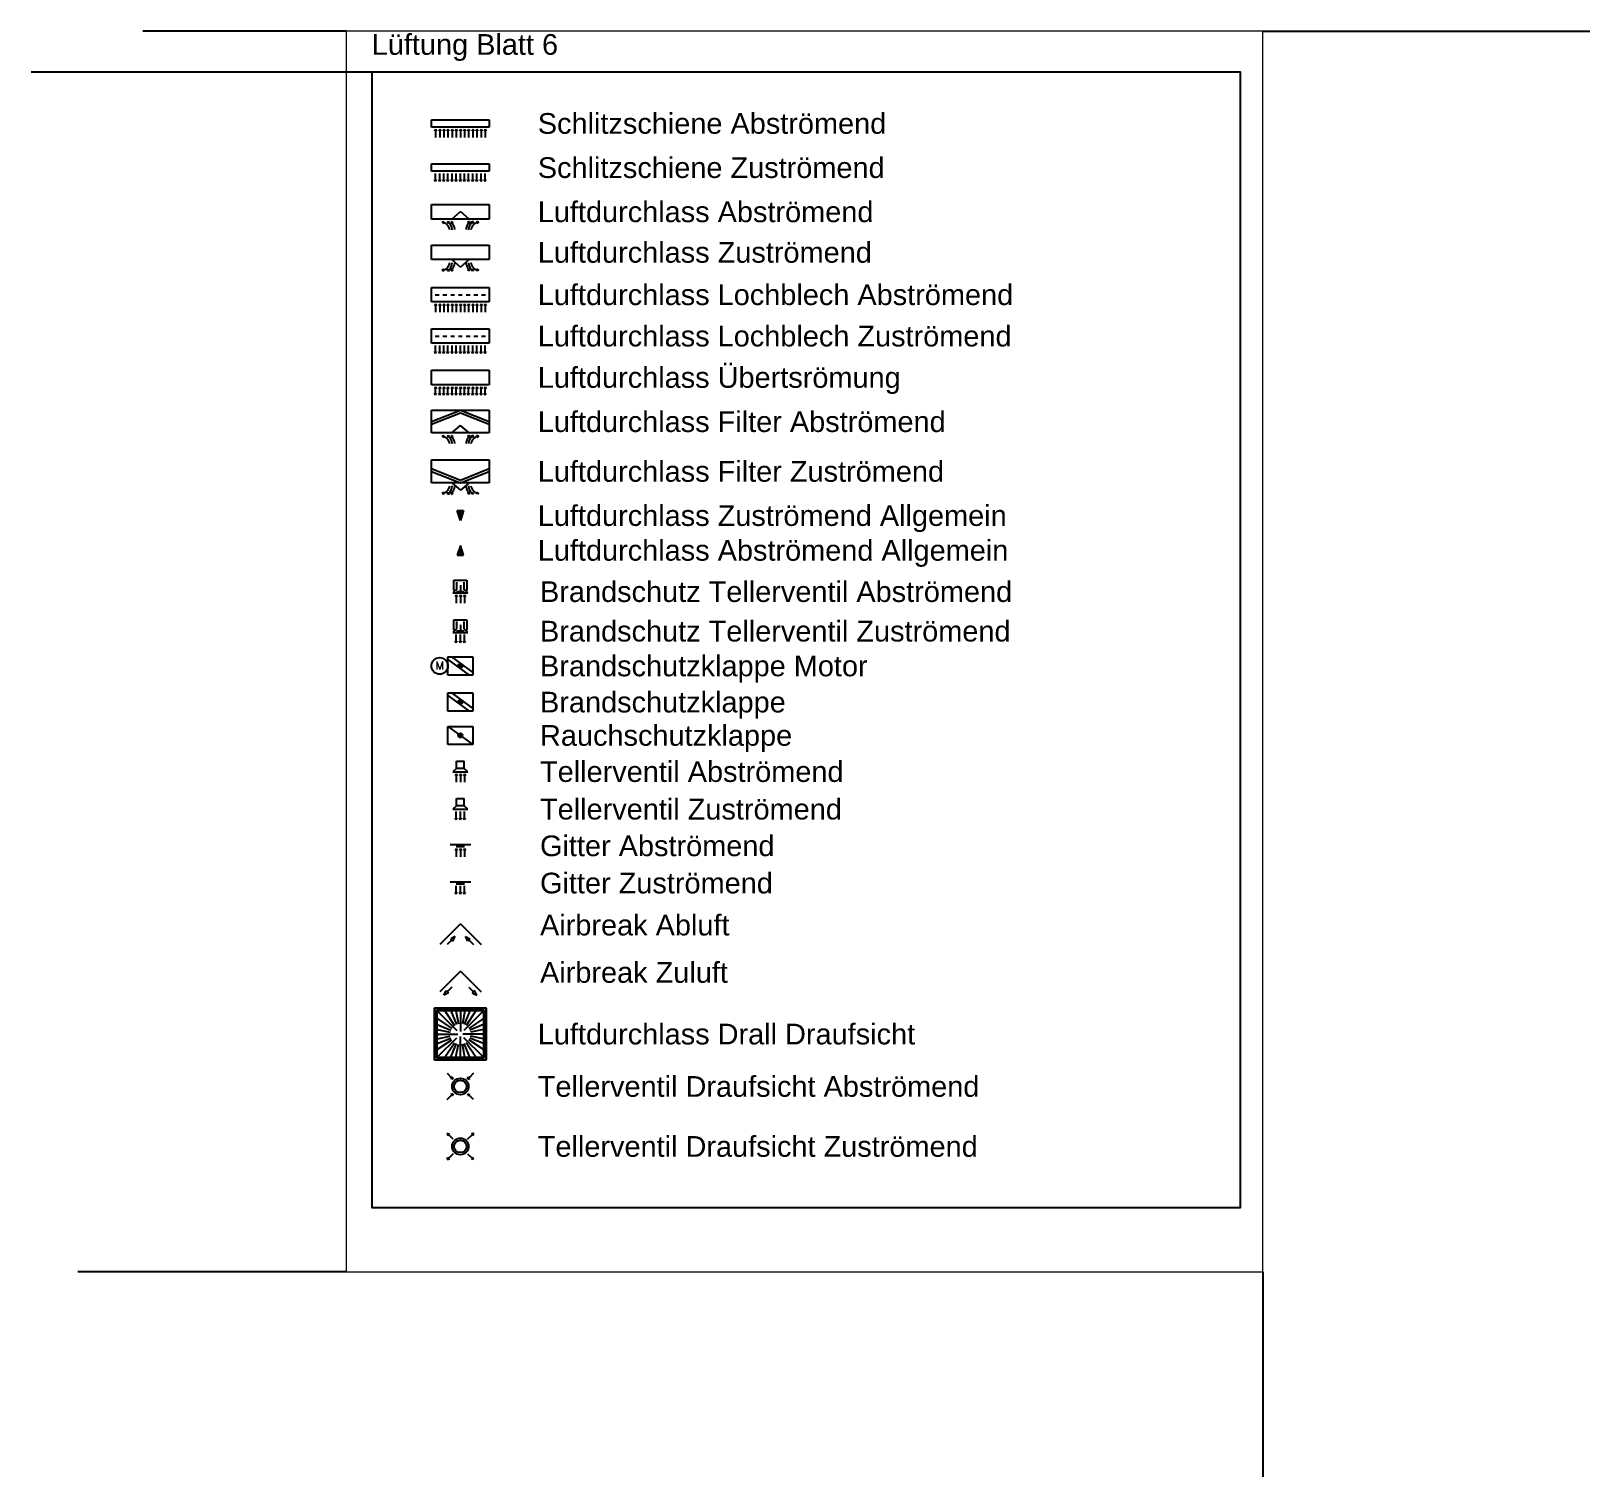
# Paper-space layout 'Blatt 6' of a CAD drawing. Header units: millimetres. Extents: x 837 to 1194, y 48 to 379.
# The model-space entities are those that its viewports show. They can reach past a viewport. Long polylines and large blocks are cut down to what shows.
import ezdxf
from ezdxf.enums import TextEntityAlignment as Align

# ---------------------------------------------------------------- set-up
doc = ezdxf.new("R2010")
doc.units = ezdxf.units.MM
doc.layers.add('Z_Format', color=7, linetype='Continuous', plot=False)
doc.styles.add('Romans', font='Romans.shx')
doc.styles.get("Standard").update_dxf_attribs({"font": 'arial.ttf'})

# ---------------------------------------------------------------- blocks, each defined once
blk = doc.blocks.new('Luftdurchlass Drall Draufsicht')
at = {"ltscale": 0.35}
for p, q in [((-312, 311), (311, 311)), ((-312, 311, -12), (311, 311, -12)), ((-312, -312), (-312, 311)), ((-312, 311), (-312, 311, -12)), ((-312, 311, -12), (-312, -312, -12)), ((-312, 311), (311, 311)), ((-312, 311), (311, 311)), ((-312, -312), (-312, 311)), ((-312, 311), (-312, 311)), ((-312, 311), (-312, -312)), ((-285, 285, 350), (285, 285, 350)), ((-285, 285), (285, 285)), ((-285, -285, 350), (-285, 285, 350)), ((-285, 285, 350), (-285, 285)), ((-285, 285), (-285, -285)), ((-285, 285), (285, 285)), ((-285, 285), (285, 285)), ((-285, -285), (-285, 285)), ((-285, 285), (-285, 285)), ((-285, 285), (-285, -285)), ((285, -285, 350), (285, 285, 350)), ((285, 285, 350), (285, 285)), ((285, 285), (285, -285)), ((285, -285), (285, 285)), ((285, 285), (285, 285)), ((285, 285), (285, -285)), ((311, -312), (311, 311)), ((311, 311), (311, 311, -12)), ((311, 311, -12), (311, -312, -12)), ((311, -312), (311, 311)), ((311, 311), (311, 311)), ((311, 311), (311, -312)), ((-312, -312, -12), (311, -312, -12)), ((-312, -312), (311, -312)), ((-312, -312, -12), (-312, -312)), ((-312, -312, -12), (-312, -312, -12)), ((-312, -312), (311, -312)), ((-312, -312), (311, -312)), ((-312, -312), (-312, -312)), ((-285, -285), (285, -285)), ((-285, -285, 350), (285, -285, 350)), ((-285, -285), (-285, -285, 350)), ((-285, -285), (-285, -285)), ((-285, -285), (285, -285)), ((-285, -285), (285, -285)), ((-285, -285), (-285, -285)), ((285, -285), (285, -285, 350)), ((285, -285), (285, -285)), ((285, -285), (285, -285)), ((311, -312, -12), (311, -312)), ((311, -312, -12), (311, -312, -12)), ((311, -312), (311, -312))]:
    blk.add_line(p, q, dxfattribs=at)
at = {"lineweight": 25, "ltscale": 0.25}
for p, q in [((-280, 280, -12), (-44, 44, -12)), ((-280, 280), (-44, 44)), ((-187, 280, -12), (-69, 104, -12)), ((-187, 280), (-69, 104)), ((-116, 280, -12), (-48, 115, -12)), ((-116, 280), (-48, 115)), ((-56, 280, -12), (-24, 123, -12)), ((-56, 280), (-24, 123)), ((0, 280, -12), (0, 31, -12)), ((0, 280), (0, 31)), ((56, 280, -12), (24, 123, -12)), ((56, 280), (24, 123)), ((280, 280, -12), (44, 44, -12)), ((280, 280), (44, 44)), ((116, 280, -12), (48, 115, -12)), ((116, 280), (48, 115)), ((187, 280, -12), (69, 104, -12)), ((187, 280), (69, 104)), ((-280, 187, -12), (-104, 69, -12)), ((-280, 187), (-104, 69)), ((-280, 116, -12), (-115, 48, -12)), ((-280, 116), (-115, 48)), ((-280, 56, -12), (-123, 24, -12)), ((-280, 56), (-123, 24)), ((-280, 0, -12), (-31, 0, -12)), ((-280, 0), (-31, 0)), ((280, 0, -12), (31, 0, -12)), ((280, 0), (31, 0)), ((280, 187, -12), (104, 69, -12)), ((280, 187), (104, 69)), ((280, 116, -12), (115, 48, -12)), ((280, 116), (115, 48)), ((280, 56, -12), (123, 24, -12)), ((280, 56), (123, 24)), ((-280, -56, -12), (-123, -24, -12)), ((-280, -56), (-123, -24)), ((-280, -280, -12), (-44, -44, -12)), ((-280, -280), (-44, -44)), ((-280, -116, -12), (-115, -48, -12)), ((-280, -116), (-115, -48)), ((-280, -187, -12), (-104, -69, -12)), ((-280, -187), (-104, -69)), ((-187, -280, -12), (-69, -104, -12)), ((-187, -280), (-69, -104)), ((-116, -280, -12), (-48, -115, -12)), ((-116, -280), (-48, -115)), ((-56, -280, -12), (-24, -123, -12)), ((-56, -280), (-24, -123)), ((0, -280, -12), (0, -31, -12)), ((0, -280), (0, -31)), ((56, -280, -12), (24, -123, -12)), ((56, -280), (24, -123)), ((280, -280, -12), (44, -44, -12)), ((280, -280), (44, -44)), ((116, -280, -12), (48, -115, -12)), ((116, -280), (48, -115)), ((187, -280, -12), (69, -104, -12)), ((187, -280), (69, -104)), ((280, -187, -12), (104, -69, -12)), ((280, -187), (104, -69)), ((280, -116, -12), (115, -48, -12)), ((280, -116), (115, -48)), ((280, -56, -12), (123, -24, -12)), ((280, -56), (123, -24))]:
    blk.add_line(p, q, dxfattribs=at)
at = {"ltscale": 0.35}
for points in [[(-312, -312), (311, -312), (311, 311), (-312, 311)], [(-312, 311), (311, 311), (311, 311, -12), (-312, 311, -12)], [(-312, 311, -12), (311, 311, -12), (311, -312, -12), (-312, -312, -12)], [(-312, -312, -12), (-312, -312), (-312, 311), (-312, 311, -12)], [(-285, -285, 350), (285, -285, 350), (285, 285, 350), (-285, 285, 350)], [(-285, 285, 350), (285, 285, 350), (285, 285), (-285, 285)], [(-285, 285), (285, 285), (285, -285), (-285, -285)], [(-285, -285), (-285, -285, 350), (-285, 285, 350), (-285, 285)], [(285, 285), (285, 285, 350), (285, -285, 350), (285, -285)], [(311, 311, -12), (311, 311), (311, -312), (311, -312, -12)], [(-312, -312, -12), (311, -312, -12), (311, -312), (-312, -312)], [(-285, -285), (285, -285), (285, -285, 350), (-285, -285, 350)]]:
    blk.add_3dface(points, dxfattribs=at)
blk = doc.blocks.new('Tellerventil Draufsicht Abströmend')
h = blk.add_hatch(color=256)
h.dxf.hatch_style = 1
h.paths.add_polyline_path([(-97, 115), (-115, 97), (-88, 88)])
h = blk.add_hatch(color=256)
h.dxf.hatch_style = 1
h.paths.add_polyline_path([(115, 97), (97, 115), (88, 88)])
h = blk.add_hatch(color=256)
h.dxf.hatch_style = 1
h.paths.add_polyline_path([(-115, -97), (-97, -115), (-88, -88)])
h = blk.add_hatch(color=256)
h.dxf.hatch_style = 1
h.paths.add_polyline_path([(97, -115), (115, -97), (88, -88)])
for p, q in [((-159, 159), (-106, 106)), ((-97, 115), (-115, 97)), ((-88, 88), (-115, 97)), ((-88, 88), (-97, 115)), ((88, 88), (97, 115)), ((88, 88), (115, 97)), ((115, 97), (97, 115)), ((159, 159), (106, 106)), ((-159, -159), (-106, -106)), ((-88, -88), (-115, -97)), ((-115, -97), (-97, -115)), ((-88, -88), (-97, -115)), ((88, -88), (115, -97)), ((88, -88), (97, -115)), ((97, -115), (115, -97)), ((159, -159), (106, -106))]:
    blk.add_line(p, q)
for radius in [100, 75]:
    blk.add_circle((0, 0), radius)
blk = doc.blocks.new('Tellerventil Draufsicht Zuströmend')
h = blk.add_hatch(color=256)
h.dxf.hatch_style = 1
h.paths.add_polyline_path([(-150, 133), (-133, 150), (-159, 159)])
h = blk.add_hatch(color=256)
h.dxf.hatch_style = 1
h.paths.add_polyline_path([(133, 150), (150, 133), (159, 159)])
h = blk.add_hatch(color=256)
h.dxf.hatch_style = 1
h.paths.add_polyline_path([(-133, -150), (-150, -133), (-159, -159)])
h = blk.add_hatch(color=256)
h.dxf.hatch_style = 1
h.paths.add_polyline_path([(150, -133), (133, -150), (159, -159)])
for p, q in [((-159, 159), (-133, 150)), ((-159, 159), (-150, 133)), ((-150, 133), (-133, 150)), ((-88, 88), (-141, 141)), ((88, 88), (141, 141)), ((159, 159), (133, 150)), ((133, 150), (150, 133)), ((159, 159), (150, 133)), ((-159, -159), (-150, -133)), ((-159, -159), (-133, -150)), ((-133, -150), (-150, -133)), ((-88, -88), (-141, -141)), ((88, -88), (141, -141)), ((150, -133), (133, -150)), ((159, -159), (133, -150)), ((159, -159), (150, -133))]:
    blk.add_line(p, q)
for radius in [100, 75]:
    blk.add_circle((0, 0), radius)
blk = doc.blocks.new('Schlitzschiene Abströmend')
for p, q in [((-350, 0), (350, 0)), ((-350, -88), (-350, 0)), ((350, 0), (350, -88)), ((350, -88), (-350, -88))]:
    blk.add_line(p, q)
at = {"color": 7}
for p, q in [((-300, -113), (-312, -137)), ((-300, -113), (-288, -137)), ((-300, -113), (-300, -213)), ((-250, -113), (-262, -137)), ((-250, -113), (-238, -137)), ((-250, -113), (-250, -213)), ((-200, -113), (-212, -137)), ((-200, -113), (-188, -137)), ((-200, -113), (-200, -213)), ((-150, -113), (-162, -137)), ((-150, -113), (-138, -137)), ((-150, -113), (-150, -213)), ((-100, -113), (-112, -137)), ((-100, -113), (-88, -137)), ((-100, -113), (-100, -213)), ((-50, -113), (-62, -137)), ((-50, -113), (-38, -137)), ((-50, -113), (-50, -213)), ((0, -113), (-12, -137)), ((0, -113), (12, -137)), ((0, -113), (0, -213)), ((50, -113), (38, -137)), ((50, -113), (62, -137)), ((50, -113), (50, -213)), ((100, -113), (88, -137)), ((100, -113), (112, -137)), ((100, -113), (100, -213)), ((150, -113), (138, -137)), ((150, -113), (162, -137)), ((150, -113), (150, -213)), ((200, -113), (188, -137)), ((200, -113), (212, -137)), ((200, -113), (200, -213)), ((250, -113), (238, -137)), ((250, -113), (262, -137)), ((250, -113), (250, -213)), ((300, -113), (288, -137)), ((300, -113), (312, -137)), ((300, -113), (300, -213))]:
    blk.add_line(p, q, dxfattribs=at)
blk = doc.blocks.new('Schlitzschiene Zuströmend')
for p, q in [((-350, 0), (350, 0)), ((-350, -88), (-350, 0)), ((350, 0), (350, -88)), ((350, -88), (-350, -88))]:
    blk.add_line(p, q)
at = {"color": 7}
for p, q in [((-300, -213), (-300, -113)), ((-250, -213), (-250, -113)), ((-200, -213), (-200, -113)), ((-150, -213), (-150, -113)), ((-100, -213), (-100, -113)), ((-50, -213), (-50, -113)), ((0, -213), (0, -113)), ((50, -213), (50, -113)), ((100, -213), (100, -113)), ((150, -213), (150, -113)), ((200, -213), (200, -113)), ((250, -213), (250, -113)), ((300, -213), (300, -113)), ((-300, -213), (-312, -188)), ((-300, -213), (-288, -188)), ((-250, -213), (-262, -188)), ((-250, -213), (-238, -188)), ((-200, -213), (-212, -188)), ((-200, -213), (-188, -188)), ((-150, -213), (-162, -188)), ((-150, -213), (-138, -188)), ((-100, -213), (-112, -188)), ((-100, -213), (-88, -188)), ((-50, -213), (-62, -188)), ((-50, -213), (-38, -188)), ((0, -213), (-12, -188)), ((0, -213), (12, -188)), ((50, -213), (38, -188)), ((50, -213), (62, -188)), ((100, -213), (88, -188)), ((100, -213), (112, -188)), ((150, -213), (138, -188)), ((150, -213), (162, -188)), ((200, -213), (188, -188)), ((200, -213), (212, -188)), ((250, -213), (238, -188)), ((250, -213), (262, -188)), ((300, -213), (288, -188)), ((300, -213), (312, -188))]:
    blk.add_line(p, q, dxfattribs=at)
blk = doc.blocks.new('Luftdurchlass Abströmend')
for p, q in [((-350, 0), (350, 0)), ((-350, -175), (-350, 0)), ((350, 0), (350, -175)), ((350, -175), (-350, -175))]:
    blk.add_line(p, q)
at = {"color": 7, "linetype": 'Continuous', "lineweight": -3}
for p, q in [((-105, -175), (0, -85)), ((105, -175), (0, -85)), ((-221, -214), (-195, -207)), ((-221, -214), (-200, -230)), ((-157, -206), (-146, -230)), ((-157, -206), (-131, -212)), ((-111, -206), (-105, -232)), ((-111, -206), (-87, -218)), ((111, -206), (87, -218)), ((111, -206), (105, -232)), ((157, -206), (131, -212)), ((157, -206), (146, -230)), ((221, -214), (195, -207)), ((221, -214), (200, -230))]:
    blk.add_line(p, q, dxfattribs=at)
for centre, radius, start, end in [((-232, -318), 105, 5.9889, 84.3569), ((-232, -318), 135, 5.9889, 56.3484), ((-232, -318), 165, 5.9889, 42.912), ((232, -318), 165, 137.088, 174.0111), ((232, -318), 135, 123.6516, 174.0111), ((232, -318), 105, 95.6431, 174.0111)]:
    blk.add_arc(centre, radius, start, end, dxfattribs=at)
blk = doc.blocks.new('Luftdurchlass Zuströmend')
for p, q in [((-350, 0), (350, 0)), ((-350, -175), (-350, 0)), ((350, 0), (350, -175)), ((350, -175), (-350, -175))]:
    blk.add_line(p, q)
at = {"color": 7, "linetype": 'Continuous', "lineweight": -3}
for p, q in [((-105, -175), (0, -265)), ((105, -175), (0, -265)), ((-221, -304), (-200, -288)), ((-221, -304), (-195, -311)), ((-157, -312), (-146, -288)), ((-157, -312), (-131, -306)), ((-111, -312), (-105, -286)), ((-111, -312), (-87, -300)), ((111, -312), (87, -300)), ((111, -312), (105, -286)), ((157, -312), (131, -306)), ((157, -312), (146, -288)), ((221, -304), (195, -311)), ((221, -304), (200, -288))]:
    blk.add_line(p, q, dxfattribs=at)
for centre, radius, start, end in [((-232, -200), 105, 275.6431, 354.0111), ((-232, -200), 135, 303.6516, 354.0111), ((-232, -200), 165, 317.088, 354.0111), ((232, -200), 165, 185.9889, 222.912), ((232, -200), 135, 185.9889, 236.3484), ((232, -200), 105, 185.9889, 264.3569)]:
    blk.add_arc(centre, radius, start, end, dxfattribs=at)
blk = doc.blocks.new('Luftdurchlass Lochblech Abströmend')
for p, q in [((-350, 0), (350, 0)), ((-350, -175), (-350, 0)), ((350, 0), (350, -175)), ((350, -175), (-350, -175)), ((-303, -88), (-257, -88)), ((-210, -88), (-163, -88)), ((-117, -88), (-70, -88)), ((-23, -88), (23, -88)), ((70, -88), (117, -88)), ((163, -88), (210, -88)), ((257, -88), (303, -88))]:
    blk.add_line(p, q)
at = {"color": 7}
for p, q in [((-300, -200), (-312, -224)), ((-300, -200), (-288, -224)), ((-300, -200), (-300, -300)), ((-250, -200), (-262, -224)), ((-250, -200), (-238, -224)), ((-250, -200), (-250, -300)), ((-200, -200), (-212, -224)), ((-200, -200), (-188, -224)), ((-200, -200), (-200, -300)), ((-150, -200), (-162, -224)), ((-150, -200), (-138, -224)), ((-150, -200), (-150, -300)), ((-100, -200), (-112, -224)), ((-100, -200), (-88, -224)), ((-100, -200), (-100, -300)), ((-50, -200), (-62, -224)), ((-50, -200), (-38, -224)), ((-50, -200), (-50, -300)), ((0, -200), (-12, -224)), ((0, -200), (12, -224)), ((0, -200), (0, -300)), ((50, -200), (38, -224)), ((50, -200), (62, -224)), ((50, -200), (50, -300)), ((100, -200), (88, -224)), ((100, -200), (112, -224)), ((100, -200), (100, -300)), ((150, -200), (138, -224)), ((150, -200), (162, -224)), ((150, -200), (150, -300)), ((200, -200), (188, -224)), ((200, -200), (212, -224)), ((200, -200), (200, -300)), ((250, -200), (238, -224)), ((250, -200), (262, -224)), ((250, -200), (250, -300)), ((300, -200), (288, -224)), ((300, -200), (312, -224)), ((300, -200), (300, -300))]:
    blk.add_line(p, q, dxfattribs=at)
blk = doc.blocks.new('Luftdurchlass Lochblech Zuströmend')
for p, q in [((-350, 0), (350, 0)), ((-350, -175), (-350, 0)), ((350, 0), (350, -175)), ((350, -175), (-350, -175)), ((-303, -88), (-257, -88)), ((-210, -88), (-163, -88)), ((-117, -88), (-70, -88)), ((-23, -88), (23, -88)), ((70, -88), (117, -88)), ((163, -88), (210, -88)), ((257, -88), (303, -88))]:
    blk.add_line(p, q)
at = {"color": 7}
for p, q in [((-300, -300), (-312, -276)), ((-300, -300), (-300, -200)), ((-300, -300), (-288, -276)), ((-250, -300), (-262, -276)), ((-250, -300), (-250, -200)), ((-250, -300), (-238, -276)), ((-200, -300), (-212, -276)), ((-200, -300), (-200, -200)), ((-200, -300), (-188, -276)), ((-150, -300), (-162, -276)), ((-150, -300), (-150, -200)), ((-150, -300), (-138, -276)), ((-100, -300), (-112, -276)), ((-100, -300), (-100, -200)), ((-100, -300), (-88, -276)), ((-50, -300), (-62, -276)), ((-50, -300), (-50, -200)), ((-50, -300), (-38, -276)), ((0, -300), (-12, -276)), ((0, -300), (0, -200)), ((0, -300), (12, -276)), ((50, -300), (38, -276)), ((50, -300), (50, -200)), ((50, -300), (62, -276)), ((100, -300), (88, -276)), ((100, -300), (100, -200)), ((100, -300), (112, -276)), ((150, -300), (138, -276)), ((150, -300), (150, -200)), ((150, -300), (162, -276)), ((200, -300), (188, -276)), ((200, -300), (200, -200)), ((200, -300), (212, -276)), ((250, -300), (238, -276)), ((250, -300), (250, -200)), ((250, -300), (262, -276)), ((300, -300), (288, -276)), ((300, -300), (300, -200)), ((300, -300), (312, -276))]:
    blk.add_line(p, q, dxfattribs=at)
blk = doc.blocks.new('Brandschutz Tellerventil Abströmend')
for p, q in [((-77, -125), (-77, 0)), ((-77, 0), (77, 0)), ((-77, -125), (-77, 0)), ((77, 0), (77, -125)), ((-47, -112), (-89, -153)), ((-89, -153), (89, -153)), ((-60, -125), (-77, -125)), ((-47, -24), (-47, -112)), ((-47, -136), (47, -136)), ((0, -62), (0, -136)), ((47, -112), (47, -24)), ((89, -153), (47, -112)), ((77, -125), (60, -125))]:
    blk.add_line(p, q)
at = {"color": 7}
for p, q in [((-50, -178), (-62, -202)), ((-50, -178), (-38, -202)), ((-50, -178), (-50, -278)), ((0, -178), (-12, -202)), ((0, -178), (12, -202)), ((0, -178), (0, -278)), ((50, -178), (38, -202)), ((50, -178), (38, -202)), ((50, -178), (62, -202)), ((50, -178), (50, -278))]:
    blk.add_line(p, q, dxfattribs=at)
blk = doc.blocks.new('Brandschutz Tellerventil Zuströmend')
for p, q in [((-77, -125), (-77, 0)), ((-77, 0), (77, 0)), ((-77, -125), (-77, 0)), ((77, 0), (77, -125)), ((-47, -112), (-89, -153)), ((-89, -153), (89, -153)), ((-60, -125), (-77, -125)), ((-47, -24), (-47, -112)), ((-47, -136), (47, -136)), ((0, -62), (0, -136)), ((47, -112), (47, -24)), ((89, -153), (47, -112)), ((77, -125), (60, -125))]:
    blk.add_line(p, q)
at = {"color": 7}
for p, q in [((-50, -278), (-50, -178)), ((0, -278), (0, -178)), ((50, -278), (50, -178)), ((-50, -278), (-62, -254)), ((-50, -278), (-38, -254)), ((0, -278), (-12, -254)), ((0, -278), (12, -254)), ((50, -278), (38, -254)), ((50, -278), (38, -254)), ((50, -278), (62, -254))]:
    blk.add_line(p, q, dxfattribs=at)
blk = doc.blocks.new('Rauchschutzklappe')
h = blk.add_hatch(color=256)
h.dxf.hatch_style = 1
h.paths.add_polyline_path([(26, 0, 1), (-26, 0, 1)])
for p, q in [((-150, 110), (150, 110)), ((-150, -110), (-150, 110)), ((-150, 110), (-21, 15)), ((150, 110), (150, -110)), ((150, -110), (-150, -110)), ((21, -15), (150, -110))]:
    blk.add_line(p, q)
blk.add_circle((0, 0), 25.8)
blk = doc.blocks.new('Tellerventil Abströmend')
for p, q in [((-47, -88), (-47, 0)), ((-47, 0), (47, 0)), ((47, -88), (47, 0)), ((-47, -88), (-89, -129)), ((-89, -129), (89, -129)), ((47, -88), (-47, -88)), ((89, -129), (47, -88))]:
    blk.add_line(p, q)
at = {"color": 7}
for p, q in [((-50, -154), (-62, -178)), ((-50, -154), (-62, -178)), ((-50, -154), (-38, -178)), ((-50, -154), (-50, -254)), ((-50, -154), (-38, -178)), ((-50, -154), (-50, -254)), ((0, -154), (-12, -178)), ((0, -154), (-12, -178)), ((0, -154), (12, -178)), ((0, -154), (0, -254)), ((0, -154), (12, -178)), ((0, -154), (0, -254)), ((50, -154), (38, -178)), ((50, -154), (38, -178)), ((50, -154), (62, -178)), ((50, -154), (50, -254)), ((50, -154), (62, -178)), ((50, -154), (50, -254))]:
    blk.add_line(p, q, dxfattribs=at)
blk = doc.blocks.new('Tellerventil Zuströmend')
for p, q in [((-47, -88), (-47, 0)), ((-47, 0), (47, 0)), ((47, -88), (47, 0)), ((-47, -88), (-89, -129)), ((-89, -129), (89, -129)), ((47, -88), (-47, -88)), ((89, -129), (47, -88))]:
    blk.add_line(p, q)
at = {"color": 7}
for p, q in [((-50, -254), (-50, -154)), ((-50, -254), (-50, -154)), ((0, -254), (0, -154)), ((0, -254), (0, -154)), ((50, -254), (50, -154)), ((50, -254), (50, -154)), ((-50, -254), (-62, -230)), ((-50, -254), (-62, -230)), ((-50, -254), (-38, -230)), ((-50, -254), (-38, -230)), ((0, -254), (-12, -230)), ((0, -254), (-12, -230)), ((0, -254), (12, -230)), ((0, -254), (12, -230)), ((50, -254), (38, -230)), ((50, -254), (38, -230)), ((50, -254), (62, -230)), ((50, -254), (62, -230))]:
    blk.add_line(p, q, dxfattribs=at)
blk = doc.blocks.new('Gitter Abströmend')
at = {"color": 7}
for p, q in [((-125, 0), (125, 0)), ((-50, -50), (-62, -74)), ((-50, -25), (50, -25)), ((-50, -50), (-38, -74)), ((-50, -50), (-50, -150)), ((0, -50), (-12, -74)), ((0, -50), (12, -74)), ((0, -50), (0, -150)), ((50, -50), (38, -74)), ((50, -50), (62, -74)), ((50, -50), (50, -150))]:
    blk.add_line(p, q, dxfattribs=at)
blk = doc.blocks.new('Gitter Zuströmend')
at = {"color": 7}
for p, q in [((-125, 0), (125, 0)), ((-50, -150), (-62, -126)), ((-50, -25), (50, -25)), ((-50, -150), (-50, -50)), ((-50, -150), (-38, -126)), ((0, -150), (-12, -126)), ((0, -150), (0, -50)), ((0, -150), (12, -126)), ((50, -150), (38, -126)), ((50, -150), (50, -50)), ((50, -150), (62, -126))]:
    blk.add_line(p, q, dxfattribs=at)
blk = doc.blocks.new('Luftdurchlass Zuströmend Allgemein')
blk.add_hatch(color=256).paths.add_polyline_path([(38, 60), (-37, 60), (0, -60)])
for p, q in [((0, -60), (-37, 60)), ((-37, 60), (38, 60)), ((38, 60), (0, -60))]:
    blk.add_line(p, q)
blk = doc.blocks.new('Luftdurchlass Abströmend Allgemein')
blk.add_hatch(color=256).paths.add_polyline_path([(38, -60), (-37, -60), (0, 60)])
for p, q in [((0, 60), (-37, -60)), ((38, -60), (0, 60)), ((-37, -60), (38, -60))]:
    blk.add_line(p, q)
blk = doc.blocks.new('Luftdurchlass Filter Abströmend')
at = {"color": 7, "linetype": 'Continuous', "lineweight": -3}
for p, q in [((-350, 0), (350, 0)), ((-350, -275), (-350, 0)), ((-350, -138), (0, 0)), ((0, 0), (350, -138)), ((350, 0), (350, -275)), ((-350, -170), (0, -32)), ((-105, -275), (0, -185)), ((0, -32), (350, -170)), ((105, -275), (0, -185)), ((350, -275), (-350, -275)), ((-221, -314), (-195, -307)), ((-221, -314), (-200, -330)), ((-157, -306), (-146, -330)), ((-157, -306), (-131, -312)), ((-111, -306), (-105, -332)), ((-111, -306), (-87, -318)), ((111, -306), (87, -318)), ((111, -306), (105, -332)), ((157, -306), (131, -312)), ((157, -306), (146, -330)), ((221, -314), (195, -307)), ((221, -314), (200, -330))]:
    blk.add_line(p, q, dxfattribs=at)
for centre, radius, start, end in [((-232, -418), 105, 5.9889, 84.3569), ((-232, -418), 135, 5.9889, 56.3484), ((-232, -418), 165, 5.9889, 42.912), ((232, -418), 165, 137.088, 174.0111), ((232, -418), 135, 123.6516, 174.0111), ((232, -418), 105, 95.6431, 174.0111)]:
    blk.add_arc(centre, radius, start, end, dxfattribs=at)
blk = doc.blocks.new('Luftdurchlass Filter Zuströmend')
at = {"color": 7, "linetype": 'Continuous', "lineweight": -3}
for p, q in [((-350, 0), (350, 0)), ((-350, -275), (-350, 0)), ((350, 0), (350, -275)), ((-350, -105), (0, -243)), ((-350, -138), (0, -275)), ((0, -243), (350, -105)), ((0, -275), (350, -138)), ((350, -275), (-350, -275)), ((-105, -275), (0, -365)), ((105, -275), (0, -365)), ((-221, -404), (-200, -388)), ((-221, -404), (-195, -411)), ((-157, -412), (-146, -388)), ((-157, -412), (-131, -406)), ((-111, -412), (-105, -386)), ((-111, -412), (-87, -400)), ((111, -412), (87, -400)), ((111, -412), (105, -386)), ((157, -412), (131, -406)), ((157, -412), (146, -388)), ((221, -404), (195, -411)), ((221, -404), (200, -388))]:
    blk.add_line(p, q, dxfattribs=at)
for centre, radius, start, end in [((-232, -300), 105, 275.6431, 354.0111), ((-232, -300), 135, 303.6516, 354.0111), ((-232, -300), 165, 317.088, 354.0111), ((232, -300), 165, 185.9889, 222.912), ((232, -300), 135, 185.9889, 236.3484), ((232, -300), 105, 185.9889, 264.3569)]:
    blk.add_arc(centre, radius, start, end, dxfattribs=at)
blk = doc.blocks.new('Brandschutzklappe')
h = blk.add_hatch(color=256)
h.dxf.hatch_style = 1
h.paths.add_polyline_path([(26, 0, 1), (-26, 0, 1)])
for p, q in [((-150, 110), (150, 110)), ((-150, -110), (-150, 110)), ((-150, 78), (106, -110)), ((-106, 110), (150, -78)), ((150, 110), (150, -110)), ((150, -110), (-150, -110))]:
    blk.add_line(p, q)
blk.add_circle((0, 0), 25.8)
blk = doc.blocks.new('Brandschutzklappe Motor')
h = blk.add_hatch(color=256)
h.dxf.hatch_style = 1
h.paths.add_polyline_path([(26, 0, 1), (-26, 0, 1)])
for p, q in [((-150, 110), (150, 110)), ((-150, -110), (-150, 110)), ((-150, 78), (106, -110)), ((-106, 110), (150, -78)), ((150, 110), (150, -110)), ((150, -110), (-150, -110))]:
    blk.add_line(p, q)
for centre, radius in [((-250, 0), 100), ((0, 0), 25.8)]:
    blk.add_circle(centre, radius)
at = {"color": 240, "style": 'Romans'}
blk.add_text('M', height=100, dxfattribs=at).set_placement((-250, -45), align=Align.CENTER)
blk = doc.blocks.new('Airbreak Abluft')
for p, q in [((0, 125), (-250, -125)), ((0, 125), (0, 125)), ((0, 125), (250, -125)), ((-103, -70), (-158, -125)), ((-61, -28), (-116, -57)), ((-116, -57), (-90, -84)), ((-90, -84), (-61, -28)), ((61, -28), (116, -57)), ((90, -84), (61, -28)), ((116, -57), (90, -84)), ((103, -70), (158, -125))]:
    blk.add_line(p, q)
blk = doc.blocks.new('Airbreak Zuluft')
for p, q in [((0, 125), (-250, -125)), ((0, 125), (0, 125)), ((0, 125), (250, -125)), ((-200, -167), (-171, -112)), ((-144, -138), (-200, -167)), ((-171, -112), (-144, -138)), ((-103, -70), (-158, -125)), ((103, -70), (158, -125)), ((171, -112), (144, -138)), ((144, -138), (200, -167)), ((200, -167), (171, -112))]:
    blk.add_line(p, q)
blk = doc.blocks.new('Luftdurchlass Übertsrömung')
for p, q in [((-350, 0), (350, 0)), ((-350, -175), (-350, 0)), ((350, 0), (350, -175)), ((350, -175), (-350, -175))]:
    blk.add_line(p, q)
at = {"color": 7}
for p, q in [((-300, -200), (-312, -224)), ((-300, -300), (-312, -276)), ((-300, -200), (-288, -224)), ((-300, -300), (-300, -200)), ((-300, -300), (-288, -276)), ((-250, -200), (-262, -224)), ((-250, -300), (-262, -276)), ((-250, -200), (-238, -224)), ((-250, -300), (-250, -200)), ((-250, -300), (-238, -276)), ((-200, -200), (-212, -224)), ((-200, -300), (-212, -276)), ((-200, -200), (-188, -224)), ((-200, -300), (-200, -200)), ((-200, -300), (-188, -276)), ((-150, -200), (-162, -224)), ((-150, -300), (-162, -276)), ((-150, -200), (-138, -224)), ((-150, -300), (-150, -200)), ((-150, -300), (-138, -276)), ((-100, -200), (-112, -224)), ((-100, -300), (-112, -276)), ((-100, -200), (-88, -224)), ((-100, -300), (-100, -200)), ((-100, -300), (-88, -276)), ((-50, -200), (-62, -224)), ((-50, -300), (-62, -276)), ((-50, -200), (-38, -224)), ((-50, -300), (-50, -200)), ((-50, -300), (-38, -276)), ((0, -200), (-12, -224)), ((0, -300), (-12, -276)), ((0, -200), (12, -224)), ((0, -300), (0, -200)), ((0, -300), (12, -276)), ((50, -200), (38, -224)), ((50, -300), (38, -276)), ((50, -200), (62, -224)), ((50, -300), (50, -200)), ((50, -300), (62, -276)), ((100, -200), (88, -224)), ((100, -300), (88, -276)), ((100, -200), (112, -224)), ((100, -300), (100, -200)), ((100, -300), (112, -276)), ((150, -200), (138, -224)), ((150, -300), (138, -276)), ((150, -200), (162, -224)), ((150, -300), (150, -200)), ((150, -300), (162, -276)), ((200, -200), (188, -224)), ((200, -300), (188, -276)), ((200, -200), (212, -224)), ((200, -300), (200, -200)), ((200, -300), (212, -276)), ((250, -200), (238, -224)), ((250, -300), (238, -276)), ((250, -200), (262, -224)), ((250, -300), (250, -200)), ((250, -300), (262, -276)), ((300, -200), (288, -224)), ((300, -300), (288, -276)), ((300, -200), (312, -224)), ((300, -300), (300, -200)), ((300, -300), (312, -276))]:
    blk.add_line(p, q, dxfattribs=at)

msp = doc.modelspace()

# ---------------------------------------------------------------- linework, layer by layer
msp.add_lwpolyline([(5800, -73444), (5800, -87164), (16300, -87164), (16300, -73444), (5800, -73444)])

# ---------------------------------------------------------------- block references
for name, p in [('Schlitzschiene Abströmend', (6871, -74019)), ('Schlitzschiene Zuströmend', (6871, -74553)), ('Luftdurchlass Abströmend', (6871, -75043)), ('Luftdurchlass Zuströmend', (6871, -75533)), ('Luftdurchlass Lochblech Abströmend', (6871, -76045)), ('Luftdurchlass Lochblech Zuströmend', (6871, -76545)), ('Luftdurchlass Übertsrömung', (6871, -77045)), ('Luftdurchlass Filter Abströmend', (6871, -77529)), ('Luftdurchlass Filter Zuströmend', (6871, -78130)), ('Luftdurchlass Zuströmend Allgemein', (6871, -78802)), ('Luftdurchlass Abströmend Allgemein', (6871, -79222)), ('Brandschutz Tellerventil Abströmend', (6871, -79582)), ('Brandschutz Tellerventil Zuströmend', (6871, -80060)), ('Brandschutzklappe Motor', (6871, -80619)), ('Brandschutzklappe', (6871, -81056)), ('Rauchschutzklappe', (6871, -81459)), ('Tellerventil Abströmend', (6871, -81769)), ('Tellerventil Zuströmend', (6871, -82223)), ('Gitter Abströmend', (6871, -82777)), ('Gitter Zuströmend', (6871, -83227)), ('Airbreak Abluft', (6871, -83860)), ('Airbreak Zuluft', (6871, -84431)), ('Luftdurchlass Drall Draufsicht', (6871, -85068)), ('Tellerventil Draufsicht Abströmend', (6871, -85701)), ('Tellerventil Draufsicht Zuströmend', (6871, -86426))]:
    msp.add_blockref(name, p)

# ---------------------------------------------------------------- texts
at = {"color": 7}
for s, p in [('Schlitzschiene Abströmend', (7807, -74063)), ('Schlitzschiene Zuströmend', (7807, -74597)), ('Luftdurchlass Abströmend', (7807, -75131)), ('Luftdurchlass Zuströmend', (7807, -75621)), ('Luftdurchlass Lochblech Abströmend', (7807, -76133)), ('Luftdurchlass Lochblech Zuströmend', (7807, -76633)), ('Luftdurchlass Übertsrömung', (7807, -77133)), ('Luftdurchlass Filter Abströmend', (7807, -77667)), ('Luftdurchlass Filter Zuströmend', (7807, -78268)), ('Luftdurchlass Zuströmend Allgemein', (7807, -78802)), ('Luftdurchlass Abströmend Allgemein', (7807, -79222)), ('Brandschutz Tellerventil Abströmend', (7834, -79721)), ('Brandschutz Tellerventil Zuströmend', (7834, -80199)), ('Brandschutzklappe Motor', (7834, -80619)), ('Brandschutzklappe', (7834, -81056)), ('Rauchschutzklappe', (7834, -81459)), ('Tellerventil Abströmend', (7834, -81896)), ('Tellerventil Zuströmend', (7834, -82350)), ('Gitter Abströmend', (7834, -82793)), ('Gitter Zuströmend', (7834, -83243)), ('Airbreak Abluft', (7834, -83751)), ('Airbreak Zuluft', (7834, -84323)), ('Luftdurchlass Drall Draufsicht', (7807, -85068)), ('Tellerventil Draufsicht Abströmend', (7807, -85701)), ('Tellerventil Draufsicht Zuströmend', (7807, -86426))]:
    msp.add_text(s, height=250, dxfattribs=at).set_placement(p, align=Align.MIDDLE_LEFT)
at = {"insert": (5800, -73146), "char_height": 250, "attachment_point": 4}
msp.add_mtext_dynamic_manual_height_columns('Lüftung Blatt 6', width=4100.87, gutter_width=12.5, heights=[0], dxfattribs=at)

psp = doc.layouts.new('Blatt 6')

# ---------------------------------------------------------------- linework, layer by layer
at = {"layer": 'Z_Format'}
for p, q in [((908.75, 379), (862.16, 379)), ((1118.75, 379), (1193.65, 379)), ((914.63, 369.6), (836.61, 369.6)), ((908.75, 94.84), (847.27, 94.84)), ((1118.75, 94.84), (1118.75, 47.9))]:
    psp.add_line(p, q, dxfattribs=at)

# ---------------------------------------------------------------- viewports
at = {"layer": 'Z_Format', "view_target_point": (-2628, -2975.5)}
psp.add_viewport(center=(1013.75, 236.92), size=(210, 284.164), view_center_point=(13658.38, -77469.54), view_height=14993.941, dxfattribs=at)

doc.saveas('drawing.dxf')
